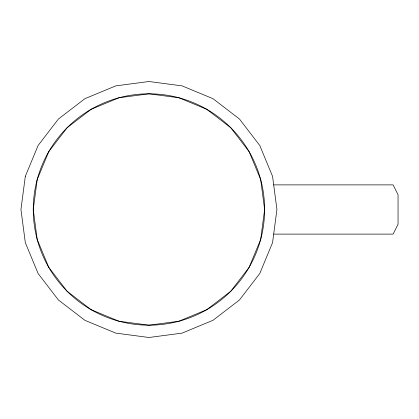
<?xml version="1.0" encoding="UTF-8"?>
<svg xmlns="http://www.w3.org/2000/svg" width="419" height="419" viewBox="0 0 419 419"><rect width="100%" height="100%" fill="white"/><g stroke="black" fill="none" stroke-linecap="round" stroke-linejoin="round"><path stroke-width="0.63" d="M273.686 184.884L393.101 184.884L398.05 194.725L398.05 224.265L393.101 234.111L273.686 234.111M25.313 176.373L20.95 209.5L25.313 242.627L38.098 273.492L58.435 300.004L84.942 320.341L115.812 333.126L148.939 337.489L182.066 333.126L212.931 320.341L239.443 300.004L259.78 273.492L272.565 242.627L276.928 209.5L272.565 176.373L259.78 145.508L239.443 118.996L212.931 98.659L182.066 85.874L148.939 81.511L115.812 85.874L84.942 98.659L58.435 118.996L38.098 145.508L25.313 176.373M37.197 179.557L33.258 209.5L37.197 239.443L48.756 267.343L67.14 291.299L91.096 309.683L118.996 321.242L148.939 325.181L178.882 321.242L206.782 309.683L230.738 291.299L249.122 267.343L260.681 239.443L264.619 209.5L260.681 179.557L249.122 151.657L230.738 127.701L206.782 109.317L178.882 97.758L148.939 93.819L118.996 97.758L91.096 109.317L67.14 127.701L48.756 151.657L37.197 179.557M91.096 309.683A115.681 115.681 0 0 0 264.619 209.5A115.681 115.681 0 0 0 91.096 109.317A115.681 115.681 0 0 0 91.096 309.683"/></g></svg>
